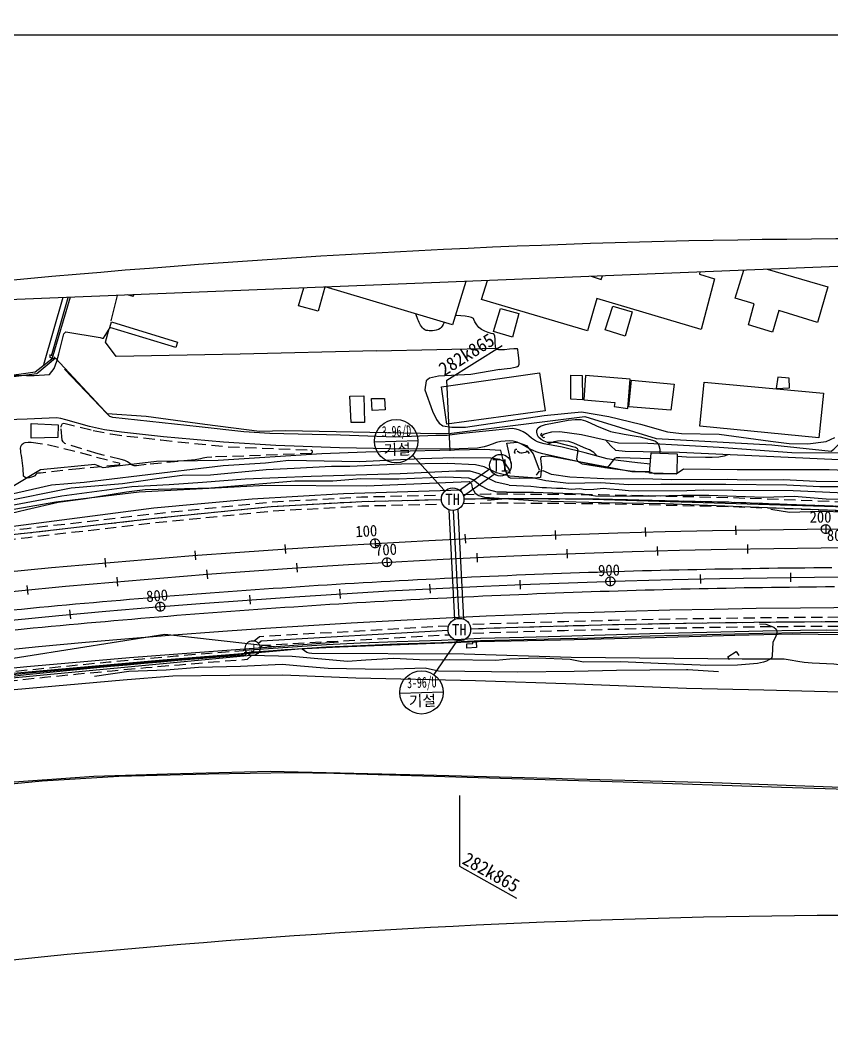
# Model space of a CAD drawing. Header units: millimetres. Extents: x 5094 to 5890, y 1103 to 1809.
# Drawn here: x 5246.4 to 5426.5, y 1399.7 to 1622.4 of the extents above; entities that cross this region are included whole.
import ezdxf
from ezdxf.enums import TextEntityAlignment as Align
from ezdxf.xclip import XClip

# ---------------------------------------------------------------- set-up
doc = ezdxf.new("R2010")
doc.units = ezdxf.units.MM
doc.header["$LTSCALE"] = 10
doc.header["$MEASUREMENT"] = 0
doc.header["$XCLIPFRAME"] = 2
doc.linetypes.add('HIDDEN', pattern=[0.375, 0.25, -0.125])
for name, color, linetype in [('TN-CABL', 4, 'Continuous'), ('TN-CABL-MISC', 3, 'Continuous'), ('TN-MANH', 4, 'Continuous'), ('TZ-BASE', 253, 'Continuous'), ('TZ-CABL', 4, 'Continuous')]:
    doc.layers.add(name, color=color, linetype=linetype)
doc.layers.add('TX-PAPR', color=2, linetype='Continuous', plot=False)
doc.styles.get("Standard").update_dxf_attribs({"font": 'GulimChe.ttf'})
doc.styles.add('SYMBTEXT', font='GulimChe.ttf')
doc.linetypes.add('ZIGZAG', pattern='A,0.0001,-0.2,[131,ltypeshp.shx,S=0.2,R=0,X=-0.2,Y=0],-0.4,[131,ltypeshp.shx,S=0.2,R=180,X=0.2,Y=0],-0.2', length=0.8001)

# ---------------------------------------------------------------- blocks, each defined once
blk = doc.blocks.new('JD-FJFJFS')
at = {"layer": 'TZ-BASE'}
for p, q in [((187, 27.47), (187.07, 25.47)), ((187, 27.47), (187.07, 25.47)), ((207, 28.11), (207.05, 26.11)), ((207, 28.11), (207.05, 26.11)), ((227.01, 28.54), (227.04, 26.54)), ((227.01, 28.54), (227.04, 26.54)), ((247.01, 28.77), (247.03, 26.77)), ((247.01, 28.77), (247.03, 26.77)), ((147.03, 25.6), (147.14, 23.61)), ((147.03, 25.6), (147.14, 23.61)), ((167.01, 26.64), (167.1, 24.64)), ((167.01, 26.64), (167.1, 24.64)), ((107.1, 22.94), (107.25, 20.94)), ((107.1, 22.94), (107.25, 20.94)), ((127.05, 24.37), (127.19, 22.37)), ((127.05, 24.37), (127.19, 22.37)), ((169.64, 22.47), (169.73, 20.47)), ((189.63, 23.31), (189.7, 21.31)), ((209.63, 23.95), (209.68, 21.95)), ((229.63, 24.39), (229.67, 22.39)), ((87.15, 21.3), (87.33, 19.31)), ((87.15, 21.3), (87.33, 19.31)), ((129.68, 20.19), (129.82, 18.2)), ((149.65, 21.43), (149.77, 19.44)), ((109.72, 18.75), (109.88, 16.76)), ((239.26, 16.06), (239.24, 18.06)), ((89.78, 17.12), (89.95, 15.12)), ((179.32, 14.48), (179.23, 16.47)), ((199.29, 15.2), (199.23, 17.2)), ((219.28, 15.73), (219.23, 17.73)), ((69.86, 15.28), (70.05, 13.29)), ((139.39, 12.42), (139.27, 14.42)), ((159.35, 13.55), (159.24, 15.55)), ((99.51, 9.57), (99.35, 11.56)), ((119.44, 11.1), (119.3, 13.09)), ((79.6, 7.85), (79.41, 9.84))]:
    blk.add_line(p, q, dxfattribs=at)
at = {"layer": 'TZ-BASE', "flags": 128}
for points, elevation in [([(88.59, 73.97), (102.77, 132.92), (104.07, 137.16), (104.25, 137.87), (104.27, 138.31), (104.14, 138.71), (103.86, 138.97), (103.41, 138.96), (102.85, 138.33), (99.66, 127.95), (99.46, 127.76), (99.04, 127.63), (98.56, 127.65), (95.53, 128.7), (95.26, 128.86), (94.95, 129.16), (94.82, 129.53), (94.81, 129.91), (95.11, 132.34)], 40), ([(103.24, 69.28), (102.91, 68.06), (88.28, 72.52), (88.62, 73.72), (103.24, 69.28)], 41.94), ([(162.41, 73.62), (162.21, 73.17), (161.97, 72.83), (161.73, 72.51), (161.48, 72.29), (161.11, 72.09), (160.66, 71.92), (160.24, 71.83), (159.79, 71.77), (159.43, 71.76), (159.1, 71.77), (158.77, 71.81), (158.44, 71.87), (158.09, 72.01), (157.82, 72.21), (157.58, 72.44), (157.34, 72.71), (157.13, 73.02), (156.97, 73.28), (156.83, 73.63), (156.68, 74), (156.56, 74.29), (156.08, 75.51)], 41), ([(174.71, 63.18), (175.13, 63.23), (175.71, 63.3), (176.38, 63.37), (177.09, 63.47), (177.75, 63.6), (178.16, 63.68), (178.44, 63.76), (178.68, 63.87), (178.9, 64.03), (179.05, 64.36), (179.05, 64.96), (178.96, 65.79), (178.81, 66.9), (178.7, 67.59), (178.63, 67.79), (177.87, 67.78), (176.88, 67.69), (175.77, 67.58), (174.92, 67.54), (174.44, 67.56), (174.03, 67.63), (173.85, 67.85), (173.78, 68.38), (173.73, 69.12), (173.68, 69.91), (173.6, 70.55), (173.49, 70.92), (173.26, 71.07), (172.81, 71.18), (172.14, 71.37), (171.39, 71.66), (170.67, 72.03), (170.06, 72.5), (169.62, 73.07), (169.23, 73.77), (168.96, 74.3), (168.87, 74.52), (168.43, 74.75), (167.9, 74.86), (167.05, 74.99), (166.07, 75.07), (165.11, 75.14), (164.9, 75.16)], 41), ([(78.08, 71.1), (78.5, 71.54), (86.11, 70.3), (86.55, 70.15), (86.83, 70.16), (88.3, 72.51)], 39), ([(193.02, 61.86), (193.05, 56.46), (190.46, 56.63), (190.48, 61.93), (193.02, 61.86)], 44.58), ([(213.39, 59.94), (212.67, 54.14), (203.33, 54.89), (203.93, 60.85), (213.39, 59.94)], 44.6), ([(141.48, 57.26), (144.57, 57.32), (144.74, 51.45), (141.74, 51.43), (141.48, 57.26)], 42.71), ([(149.17, 56.75), (149.31, 54.26), (146.43, 54.07), (146.25, 56.76), (149.17, 56.75)], 43.15), ([(208.21, 43.34), (201.35, 43.58), (200.9, 43.6), (200.53, 43.57), (200.18, 43.42), (198.88, 41.78), (198.62, 41.55), (198.14, 41.35), (193.07, 42.19), (192.25, 42.63), (191.95, 42.91), (191.81, 43.26), (192.12, 45.28), (191.93, 45.56), (191.5, 45.85), (187.22, 46.98), (185.87, 46.99), (185.32, 47.02), (184.6, 47.25), (183.93, 47.64), (183.35, 48.16), (183.08, 48.62), (182.92, 49.26), (182.92, 49.74), (183.21, 50.26), (183.76, 50.63), (184.87, 51.01), (189.89, 51.92), (191.42, 52.07), (192.67, 52.06), (193.74, 51.82), (194.8, 51.38), (196.21, 50.67), (199.26, 49.41), (202.35, 48.83), (205.89, 48.27), (208.63, 47.52), (209.25, 47.32), (209.77, 46.82), (209.97, 46.33), (210.22, 45.52), (210.26, 44.61)], 39), ([(76.81, 50.94), (76.74, 48.1), (70.83, 47.96), (70.84, 51.17), (76.81, 50.94)], 41.2), ([(180.64, 45.06), (180.79, 45.11), (181.16, 44.72), (181.09, 44.44)], 37.74)]:
    blk.add_lwpolyline(points, dxfattribs=dict(at, elevation=elevation))
at = {"layer": 'TZ-BASE'}
for points, elevation in [([(174.71, 63.18), (168.28, 62.06), (161.16, 61.74), (159.18, 61.26), (158.39, 60.65), (158.12, 58.65), (159.84, 53.93), (160.68, 52.08), (161.28, 51.28), (162.1, 50.69), (164.07, 50.36), (167.13, 50.41), (184.55, 52.99), (192.85, 53.81), (198.92, 52.73), (205.96, 51.04), (211.92, 49.32), (215.05, 49), (223.38, 48.82), (234.79, 47.32), (238.92, 46.76), (243.06, 46.72), (247.11, 47.24), (249.04, 48.09)], 41), ([(40.57, 60.25), (46.69, 61.14), (47.33, 60.02), (50.85, 60.22), (52.53, 60.45), (54.32, 60.74), (61.23, 61.79), (63.03, 61.85), (64.75, 61.87), (68.11, 61.92), (69.79, 61.86), (71.49, 61.86), (74.85, 62.07), (75.89, 63.44), (76.49, 65.05), (76.97, 66.69), (77.4, 68.43), (78.08, 71.1)], 38), ([(177.06, 40.09), (176.78, 41.07), (175.64, 42.75), (174.75, 43.25), (172.72, 43.54), (164.54, 43.56), (157.26, 43.36), (143.61, 42.72), (127.93, 43.02), (122.76, 42.43), (113.42, 41.8), (94.87, 39.56), (82.57, 38.12), (75.33, 37.51), (65.29, 35.24), (58.2, 34.42), (52.2, 33.28), (46.18, 32.47), (23.18, 27.79), (21.52, 27.38)], 41), ([(251.81, 37.12), (245.67, 37.14), (238.4, 37.56), (224.89, 37.67), (210.47, 37.64), (203.31, 37.57), (197.12, 38.07), (190.01, 37.89), (184.95, 38.49), (181.99, 39.13), (176.95, 39.49), (174, 40.23), (171.3, 41.6), (169.33, 42.05), (163.2, 42.35), (152.91, 42.18), (141.49, 41.64), (137.38, 41.63), (129.11, 41.21), (122.96, 40.94), (110.56, 39.75), (104.33, 39.66), (99.2, 39), (91.07, 37.85), (79.66, 36.89), (63.43, 33.61)], 42), ([(176.8, 37.53), (173.82, 38.18), (170.16, 40.05), (168.16, 40.6), (165, 40.66), (152.61, 40.01), (132.93, 39.44), (118.27, 38.84), (108.79, 38.11), (101.44, 37.59), (93.14, 37.16), (77.6, 35.05), (54.98, 30.88), (39.75, 27.23), (25.26, 24.07)], 43), ([(332.1, 36.39), (323.02, 37.13), (315.72, 37.14), (305.31, 37.49), (299.01, 37.46), (287.38, 37.79), (280.05, 38.21), (264.45, 38.25), (259.25, 38.09), (251.05, 38.25), (244.89, 38.35), (237.63, 38.69), (229.41, 38.62), (225.27, 38.75), (212.77, 38.71), (206.63, 38.92), (199.38, 38.88), (190.27, 39.31), (186.23, 39.9), (184.36, 40.69), (183.36, 40.58), (182.78, 39.76)], 41), ([(176.21, 35.99), (174.17, 36), (172.2, 36.5), (170.41, 37.46), (168.83, 38.7), (167.84, 39.07), (162.74, 39.32), (152.31, 38.88), (148.13, 38.89), (143.93, 38.93), (137.72, 38.41), (129.26, 38.44), (110.68, 36.86), (96.07, 36.48), (91.99, 35.98), (82.85, 34.5), (76.8, 33.67), (69.76, 32.03), (56.74, 28.97), (53.06, 27.24), (49.08, 26.16), (40.96, 24.61), (27.36, 22.21)], 44), ([(176.21, 35.99), (182.21, 35.99), (186.46, 35.79), (193.1, 35.6), (195.97, 35.14), (200.05, 35.1), (203.57, 35.17), (209.31, 35.18), (215.01, 35.29), (221.06, 35.31), (233.31, 34.87), (240.01, 35.11), (247.12, 34.46), (256.01, 34.42), (265.92, 34.11), (273.43, 33.76), (284.15, 33.52), (289.27, 33.52), (294.88, 33.29), (300.61, 33.3), (307.04, 33.13), (314.86, 32.83), (329.36, 32.58)], 44), ([(176.8, 37.53), (181.62, 37.31), (184.13, 37.03), (185.07, 37.04), (187.33, 36.88), (188.71, 36.84), (190.66, 36.67), (192.41, 36.76), (193.64, 36.56), (195.61, 36.61), (197.74, 36.83), (199.16, 36.69), (201.1, 36.53), (203.27, 36.34), (205.5, 36.27), (216.19, 36.31), (219.92, 36.46), (226.44, 36.42), (239.8, 36.34), (251.2, 35.84)], 43), ([(325.7, 31.33), (323.27, 31.35), (307.49, 31.63), (305.5, 31.67), (294.43, 31.88), (268.74, 32.1), (195.33, 34.32), (191.47, 34.42), (187.67, 34.52), (176.75, 34.58), (172, 34.15)], 45), ([(234.86, 32.17), (238.96, 31.53), (245.92, 31.72), (251.45, 31.61), (265.94, 31.63), (281.42, 31.21), (287.31, 31), (320.9, 30.35), (322.82, 30.24)], 46), ([(232.29, 6.8), (233.73, 6.66), (234.92, 6.27), (235.49, 5.99), (236.02, 5.56), (236.2, 5.05), (236.2, 4.62), (235.77, 3.66), (235.29, 2.7), (235.17, -0.37), (235.07, -0.69), (234.9, -0.92), (234.4, -1.25), (233.88, -1.52), (233.22, -1.75), (231.88, -2.01), (227.45, -2.42), (220.25, -2.49), (219.17, -2.44)], 46), ([(219.17, -2.44), (209.88, -2.04), (201.58, -1.66), (193.31, -1.74), (190.32, -1.15), (183.16, -0.85), (176.93, -1.1), (173.83, -1.39), (163.57, -1.23), (158.42, -1.29), (151.18, -0.95), (145.01, -1.26), (140.97, -1.59), (128.69, -0.46), (119.53, -0.25), (58.72, -6.05)], 46), ([(216.16, -3.47), (208.03, -3.54), (200.59, -3.61), (191.2, -3.82), (178.77, -3.96), (161.16, -3.7), (158.17, -3.09), (148.95, -3.38), (136.67, -3.15), (130.56, -2.59), (126.47, -2.25), (117.27, -2.7), (107.9, -2.9), (100.76, -3.54), (92.45, -3.82), (84.86, -4.91)], 47), ([(223.22, -3.88), (216.41, -3.47), (216.16, -3.47)], 47)]:
    blk.add_lwpolyline(points, dxfattribs=dict(at, elevation=elevation))
at = {"layer": 'TZ-BASE', "linetype": 'Continuous', "flags": 128}
for points, elevation in [([(93.4, 79.35), (90.67, 80.16), (92.02, 84.72), (94.78, 83.81), (93.4, 79.35)], 43.92), ([(134.44, 76.11), (130.13, 77.29), (131.67, 82.64), (135.97, 81.43), (134.44, 76.11)], 46), ([(177.52, 70.35), (173.34, 71.61), (174.9, 76.69), (178.98, 75.57), (177.52, 70.35)], 46.9), ([(202.53, 70.6), (198.11, 71.97), (199.81, 77.21), (204.12, 75.97), (202.53, 70.6)], 46.81)]:
    blk.add_lwpolyline(points, dxfattribs=dict(at, elevation=elevation))
at = {"layer": 'TZ-BASE', "linetype": 'Continuous', "extrusion": (-0.024889, -0.000604367, 0.99969), "elevation": 37.84, "flags": 128}
blk.add_lwpolyline([(-63.7, 149.96), (-63.7, 176.78)], dxfattribs=at)
at = {"layer": 'TZ-BASE', "ltscale": 20, "flags": 128}
blk.add_lwpolyline([(-1.33, 10.67), (12.69, 12.42, -0.041993), (347.78, 25.91)], format="xyb", dxfattribs=at)
at = {"layer": 'TZ-BASE', "flags": 128}
for points in [[(-1.33, 10.67), (12.69, 12.42, -0.041993), (347.78, 25.91)], [(0, 0), (14.32, 1.79, -0.041993), (349.4, 15.28), (349.4, 15.28), (519.06, 7.86), (519.06, 7.86), (698.89, 0)]]:
    blk.add_lwpolyline(points, format="xyb", dxfattribs=at)
at = {"layer": 'TZ-BASE'}
blk.add_lwpolyline([(-0.77, 6.2), (15.85, 8.28, -0.041993), (350.93, 21.77)], format="xyb", dxfattribs=at)
at = {"layer": 'TZ-BASE', "flags": 128}
for points in [[(66.71, 9.86), (68.7, 10.05), (70.69, 10.24), (72.68, 10.43), (74.67, 10.62), (76.66, 10.8), (78.65, 10.99), (80.64, 11.17), (82.64, 11.35), (84.63, 11.53), (86.62, 11.7), (88.61, 11.87), (90.61, 12.04), (92.6, 12.21), (94.59, 12.38), (96.58, 12.55), (98.58, 12.71), (100.57, 12.87), (102.57, 13.03), (104.56, 13.19), (106.55, 13.34), (108.55, 13.5), (110.54, 13.65), (112.54, 13.8), (114.53, 13.94), (116.52, 14.09), (118.52, 14.23), (120.51, 14.37), (122.51, 14.51), (124.51, 14.65), (126.5, 14.78), (128.5, 14.92), (130.49, 15.05), (132.49, 15.18), (134.48, 15.31), (136.48, 15.43), (138.48, 15.55), (140.47, 15.68), (142.47, 15.79), (144.47, 15.91), (146.46, 16.03), (148.46, 16.14), (150.46, 16.25), (152.45, 16.36), (154.45, 16.47), (156.45, 16.57), (158.44, 16.68), (160.44, 16.78), (162.44, 16.88), (164.44, 16.98), (166.43, 17.07), (168.43, 17.16), (170.43, 17.26), (172.43, 17.34), (174.43, 17.43), (176.42, 17.52), (178.42, 17.6), (180.42, 17.68), (182.42, 17.76), (184.42, 17.84), (186.42, 17.91), (188.42, 17.99), (190.41, 18.06), (192.41, 18.13), (194.41, 18.2), (196.41, 18.26), (198.41, 18.32), (200.41, 18.39), (202.41, 18.44), (204.41, 18.5), (206.41, 18.56), (208.41, 18.61), (210.4, 18.66), (212.4, 18.71), (214.4, 18.76), (216.4, 18.8), (218.4, 18.85), (220.4, 18.89), (222.4, 18.93), (224.4, 18.97), (226.4, 19), (228.4, 19.03), (230.4, 19.07), (232.4, 19.1), (234.4, 19.12), (236.4, 19.15), (238.4, 19.17), (240.4, 19.19), (242.4, 19.21), (244.4, 19.23), (246.4, 19.24), (248.4, 19.26)], [(67.27, 5.45), (69.26, 5.64), (71.25, 5.84), (73.24, 6.03), (75.24, 6.22), (77.23, 6.4), (79.22, 6.59), (81.21, 6.77), (83.2, 6.95), (85.19, 7.13), (87.19, 7.31), (89.18, 7.48), (91.17, 7.66), (93.16, 7.83), (95.16, 8), (97.15, 8.17), (99.14, 8.33), (101.14, 8.49), (103.13, 8.65), (105.12, 8.81), (107.12, 8.97), (109.11, 9.13), (111.1, 9.28), (113.1, 9.43), (115.09, 9.58), (117.09, 9.73), (119.08, 9.87), (121.08, 10.02), (123.07, 10.16), (125.07, 10.3), (127.06, 10.43), (129.06, 10.57), (131.05, 10.7), (133.05, 10.83), (135.04, 10.96), (137.04, 11.09), (139.04, 11.22), (141.03, 11.34), (143.03, 11.46), (145.03, 11.58), (147.02, 11.7), (149.02, 11.81), (151.02, 11.92), (153.01, 12.04), (155.01, 12.15), (157.01, 12.25), (159, 12.36), (161, 12.46), (163, 12.56), (165, 12.66), (166.99, 12.76), (168.99, 12.85), (170.99, 12.95), (172.99, 13.04), (174.99, 13.13), (176.98, 13.22), (178.98, 13.3), (180.98, 13.38), (182.98, 13.47), (184.98, 13.55), (186.98, 13.62), (188.97, 13.7), (190.97, 13.77), (192.97, 13.84), (194.97, 13.91), (196.97, 13.98), (198.97, 14.04), (200.97, 14.11), (202.97, 14.17), (204.97, 14.23), (206.96, 14.29), (208.96, 14.34), (210.96, 14.4), (212.96, 14.45), (214.96, 14.5), (216.96, 14.54), (218.96, 14.59), (220.96, 14.63), (222.96, 14.67), (224.96, 14.71), (226.96, 14.75), (228.96, 14.79), (230.96, 14.82), (232.96, 14.85), (234.96, 14.88), (236.96, 14.91), (238.96, 14.93), (240.96, 14.96), (242.96, 14.98), (244.96, 15), (246.96, 15.01), (248.96, 15.03)]]:
    blk.add_lwpolyline(points, dxfattribs=at)
at = {"layer": 'TZ-BASE', "linetype": 'Continuous'}
for points in [[(97.94, 140.69, 41.67), (75.37, 65.49, 40.62), (71.67, 62.62, 40.57), (48.12, 59.23, 39.23), (47.32, 60.89, 38.91)], [(163.44, 48.88, 43.49), (164.03, 49.05, 43.78), (193.61, 52.77, 43.63), (209.44, 47.9, 43.47), (235.07, 46.44, 43.37), (248.21, 45.09, 43.52), (248.84, 45.52, 43.56), (249.9, 46.61, 43.66), (257.65, 59.69, 44.06), (263.96, 76.48, 44.13), (265.33, 84.48, 44.12), (263.16, 96.69, 43.97)], [(147.38, 67.3, 41.56), (117.13, 66.58, 41.03), (89.64, 66.05, 40.67), (87.28, 69.25, 40.62), (88.06, 71.96, 40.49)], [(163.44, 48.88, 43.49), (157.13, 48.97, 43.36), (157.15, 48.99, 45.09), (127.25, 49.56, 45.09), (121.47, 49.43, 45.07), (109.35, 51, 45.07), (96.35, 52.73, 45.02), (87.7, 53.33, 44.97), (78.23, 63.26, 44.95)], [(238.97, 59.09, 44.7), (238.9, 61.28, 44.7), (236.36, 61.48, 44.7), (236, 58.99, 44.7), (238.97, 59.09, 44.7)], [(207.96, 40.19, 41.74), (208.32, 44.67, 41.74), (214.07, 44.5, 41.74), (213.99, 40.06, 41.74), (207.96, 40.19, 41.74)], [(28.04, 21.6, 48.11), (38.64, 23.46, 48), (65.73, 28.28, 47.77), (97.98, 32.53, 47.99), (119.8, 34.47, 48.24), (140.08, 35.71, 49.18), (166.22, 36.49, 49.28)], [(28.45, -6.92, 48.29), (100.45, 4.44, 49.52), (124.75, 1.71, 48.18)], [(35.12, -32, 50.7), (47.88, -30.5, 51.13), (73.27, -28.07, 53.72), (90.26, -27.02, 54.25), (110.11, -26.48, 54.48), (128.64, -26.24, 54.37), (137.92, -26.39, 52.05)], [(137.92, -26.39, 52.05), (162.51, -27.11, 52.02), (202.1, -28.25, 52.47), (237.21, -29.44, 53.06), (263.84, -30.27, 53.08), (317.71, -32.03, 53.72), (336.82, -40.43, 50.33), (336.82, -40.43, 49.36), (354.94, -48.1, 49.56), (363.72, -50.69, 49.45), (384.88, -56.65, 49.78), (399.72, -59.82, 50.44), (420.25, -63.88, 50.49), (440.01, -66.72, 50.51), (446.5, -67.66, 50.53), (453.68, -68.11, 50.74), (464.97, -68.5, 51.12), (500.02, -68.96, 51.68), (507.75, -68.41, 51.75), (532.41, -66.73, 52.04), (546.15, -65.62, 52.76), (576.44, -59.02, 53.35), (603.97, -51.04, 56.58), (643.94, -54.48, 58.42)]]:
    blk.add_polyline3d(points, dxfattribs=at)
at = {"layer": 'TZ-BASE'}
for points in [[(95.63, 140.56, 43.38), (73.54, 64.22, 43.29)], [(75.32, 66.24, 37.56), (81.06, 86.25, 37.57), (92.98, 126.65, 37.57)], [(97.19, 106.83, 39.16), (100.11, 106.28, 39.15), (100.39, 107.29, 39.14), (107.67, 105.75, 39.96), (107.98, 106.1, 39.98), (113.49, 104.24, 40.22), (113.5, 103.4, 40.22), (118.49, 101.76, 40.18), (118.28, 100.56, 40.18), (124.07, 99.08, 40.25), (124.41, 100.06, 40.25), (130.11, 98.49, 40.23), (130.43, 99.17, 40.23), (135.81, 97.32, 40.19), (135.78, 96.9, 40.19), (141.23, 95.03, 40.17), (141.06, 93.94, 40.21), (147.08, 92.18, 40.28), (147.53, 93.3, 40.27), (152.95, 91.83, 40.23), (153.32, 92.85, 40.16), (159.23, 91.05, 40.13), (159.05, 89.73, 40.12), (164.45, 88.12, 40.19), (164.38, 86.71, 40.21), (168.06, 85.55, 40.21), (164.27, 73.07, 40.24), (92.99, 94.31, 39.17), (97.19, 106.83, 39.16)], [(184, 48.47, 38.17), (184.54, 48.89, 38.2), (186.28, 49.32, 38.23), (188.07, 49.43, 38.29), (192.88, 48.79, 38.32), (201.04, 46.91, 38.55), (207.57, 46.82, 38.7), (223.35, 45.94, 39.03), (239.47, 44.77, 39.16), (250.22, 44.69, 39.08), (250.96, 45.11, 39.11), (251.98, 46.19, 39.14), (256.75, 52.92, 39.12), (259.91, 59.88, 39.15), (265.68, 74.95, 39.28), (266.98, 81.54, 39.22), (267.19, 86.85, 39.22), (264.44, 100.8, 39.15), (264.82, 102.42, 39.15), (265.22, 102.84, 39.19)], [(208.12, 42.21, 38.92), (205.27, 42.48, 38.92), (201.02, 42.99, 38.79), (198.56, 43.37, 38.72), (193.68, 44.7, 38.72), (188.58, 45.94, 38.88), (184.57, 46.68, 39.15), (183.75, 46.88, 39.13), (183.1, 47.15, 39.15), (182.45, 47.5, 39.15), (181.76, 47.95, 39.17), (181.16, 48.44, 39.17), (180.67, 48.89, 39.17), (179.93, 49.33, 39.17), (179.13, 49.75, 39.17), (178.34, 49.98, 39.17), (177.47, 50.06, 39.17), (165.78, 48.88, 39.22), (163.09, 48.54, 39.22), (160.53, 48.53, 39.22), (151.54, 48.19, 39.19), (139.4, 48.61, 39.1), (123.73, 48.99, 39.1), (118, 49.39, 39.08), (108.07, 50.47, 38.99), (88.9, 52.56, 38.78), (88.24, 52.75, 38.79), (88.15, 52.81, 38.79), (76.19, 65.66, 38.78), (72.09, 62.24, 38.74), (48.07, 59.09, 38.53)], [(75.9, 66, 37.56), (75.86, 65.48, 37.75), (75.02, 65.81, 37.76), (75.02, 66.54, 37.45)], [(162.96, 51.03, 44.25), (161.82, 59.31, 44.25), (183.53, 62.41, 44.25), (184.83, 54.01, 44.25), (162.96, 51.03, 44.25)], [(219.1, 50.58, 47.65), (220.04, 60.39, 48.81), (246.49, 57.9, 49.01), (245.47, 47.99, 47.9), (219.1, 50.58, 47.65)], [(208.07, 40.36, 38.83), (203.64, 40.66, 38.87), (198.04, 41.38, 38.89), (193.29, 42.47, 38.91), (184.25, 44.46, 39.21), (183.46, 44.69, 39.21), (182.81, 44.89, 39.21), (182.16, 45.19, 39.23), (181.64, 45.45, 39.28), (180.97, 45.82, 39.32), (180.18, 46.25, 39.24), (179.41, 46.66, 39.28), (178.56, 47.05, 39.28), (177.69, 47.27, 39.28), (176.9, 47.35, 39.28), (175.89, 47.32, 39.28), (174.93, 47.23, 39.28), (174.02, 47, 39.28), (173.02, 46.63, 39.3), (172.02, 46.28, 39.3), (171.24, 46.05, 39.3), (170.52, 45.87, 39.33), (169.82, 45.72, 39.32), (163.66, 45.5, 39.33), (150.5, 45.57, 39.24), (139.22, 45.79, 39.08), (125.07, 46.33, 39.1), (113.43, 47.03, 38.98), (100.19, 48.23, 38.74), (90.85, 49.29, 38.76), (87.06, 49.81, 38.76), (83.78, 50.52, 38.74), (78.52, 52.04, 38.67), (77.4, 52.32, 38.57), (76.42, 52.48, 38.57), (69.9, 52.15, 38.55), (58.42, 51.82, 37.08)], [(184.66, 48.11, 38.57), (184.4, 48.06, 38.52), (183.87, 48.61, 38.48), (184.09, 49.11, 38.47)], [(177.27, 42.31, 38.18), (176.89, 44.15, 39.94), (176.28, 46.86, 39.7), (178.56, 47.09, 39.7), (180.68, 46.36, 39.7), (182.14, 44.51, 39.7), (182.73, 42.93, 39.7), (183.47, 40.95, 39.7)], [(196.33, 43.98, 38.72), (195.86, 44.51, 38.72), (195.58, 44.75, 38.72), (195.21, 45.02, 38.72), (194.66, 45.33, 38.74), (193.82, 45.67, 38.74), (192.61, 46.17, 38.74), (191.13, 46.87, 38.74), (190.02, 47.21, 38.74), (189.18, 47.3, 38.76), (188.24, 47.33, 38.76), (187.53, 47.29, 38.76), (186.73, 47.15, 38.78), (185.27, 46.55, 39.1)], [(251.51, 43.07, 38.9), (214.59, 44.75, 38.9), (202.5, 44.96, 38.9), (200.47, 45.23, 38.9), (199.38, 46.25, 38.9), (198.2, 47.56, 38.9)], [(276.55, 39.75, 39.7), (247.8, 40.93, 39.4), (227.34, 40.9, 39.25), (215.44, 41.1, 39.27), (213.88, 40, 39.57), (209.07, 40.07, 39.37), (207.92, 40.45, 39.36), (204, 40.47, 39.37), (185.66, 43.95, 39.53), (183.93, 43.83, 39.74), (183.76, 43.41, 39.78), (184, 41.55, 40.45), (183.76, 39.25, 41.89), (182.38, 39.11, 42.21), (179.17, 38.99, 42.24), (177.12, 39.1, 41.94), (176.7, 39.33, 41.76), (176.15, 40.45, 41.09), (174.96, 45.19, 40.18), (171.25, 45.42, 39.87), (145.01, 44.84, 39.58), (135.26, 44.47, 39.56), (112.27, 42.99, 39.54), (98.58, 42.76, 39.33), (86.76, 41.38, 39.28), (84.95, 42.12, 39.12), (72.9, 40.95, 39.07), (66.41, 36.99, 39.92)], [(178.21, 44.54, 38.16), (177.97, 44.87, 38.16), (178.22, 45.53, 38.11), (178.53, 45.54, 38.09)], [(180.77, 44.9, 37.59), (180.55, 44.83, 37.52), (180.33, 44.75, 37.49), (180.02, 44.66, 37.45), (179.73, 44.6, 37.42), (179.38, 44.59, 37.4), (179.07, 44.67, 37.38), (178.56, 45.05, 37.4)], [(225.33, 44.26, 38.9), (224.5, 43.95, 38.92), (223.29, 43.75, 38.93), (221.84, 43.67, 38.95), (220.35, 43.63, 38.95), (216.17, 43.73, 38.95), (214.1, 43.85, 38.95)], [(-2.12, 16.99, 43.76), (16.08, 21.98, 43.32), (28.21, 24.97, 43.39), (53.82, 29.88, 43.58), (76.29, 33.85, 43.97), (94.76, 36.05, 44.15), (122.85, 37.56, 44.37), (145.13, 37.37, 44.81), (167.96, 38.37, 44.54), (168.47, 37.8, 44.58), (168.64, 36.96, 44.58), (169.3, 35.76, 44.58), (170.11, 35.21, 44.58), (171.34, 34.84, 44.61), (183.21, 34.05, 45.08), (197.26, 33.65, 45.44), (211.31, 33.46, 45.42), (319.56, 29.22, 46.63)], [(62.41, 0.69, 45.28), (72.46, 1.7, 45.31), (82.83, 2.69, 45.44), (90.67, 3.36, 45.49), (101.39, 4.26, 45.55), (113.31, 5.17, 45.67), (122.81, 5.81, 45.7), (132.31, 6.42, 45.81), (141.74, 7.01, 45.84), (152.77, 7.61, 45.91), (162.87, 8.13, 45.98), (171.7, 8.51, 46), (179.84, 8.85, 46.05), (188.72, 9.22, 46.11), (195.65, 9.36, 46.13), (202.64, 9.61, 46.24), (212.43, 9.87, 46.36), (222.28, 10.05, 46.45), (231.58, 10.21, 46.54), (241.39, 10.33, 46.59), (248.82, 10.41, 46.65), (255.81, 10.44, 46.69), (260.98, 10.47, 46.72), (266.76, 10.4, 46.97)], [(570.17, -5.73, 50.34), (517.79, -3.16, 50.58), (458.66, -1.16, 50.11), (438.87, -0.44, 49.77), (436.66, -2.37, 49.68), (435.67, -3.19, 49.45), (374.43, -0.42, 49.07), (337.48, 1.18, 48.53), (306.03, 2.77, 48.49), (290.23, 3.36, 48.28), (276.86, 3.8, 48.3), (262.39, 4.33, 48.12), (250.92, 4.29, 47.9), (239.74, 4.48, 47.83), (226.82, 4.21, 47.53), (209.2, 3.68, 47.54), (188.17, 3.13, 47.81), (169.91, 2.76, 47.61), (139.22, 1.6, 47.23), (127.07, 0.97, 47.23), (116.61, 0.04, 47.48)], [(360.36, 1.52, 46.94), (331.17, 2.81, 46.76), (289.77, 4.55, 46.42), (276.24, 5.01, 46.47), (271.64, 5.14, 46.47), (265.97, 5.22, 46.42), (247.15, 5.39, 46.15), (241.43, 5.28, 45.68), (233.06, 5.17, 45.58), (220.65, 4.87, 45.59), (208.03, 4.53, 45.61), (195.68, 4.14, 45.54), (188.18, 3.99, 45.61), (180.04, 3.75, 45.61), (170.42, 3.54, 45.63), (161.8, 3.1, 45.63), (151.92, 2.8, 45.63), (143.81, 2.44, 45.63), (136.27, 2.11, 45.49), (118.03, 0.87, 45.29)], [(360.34, 1, 46.87), (331.15, 2.29, 46.69), (289.75, 4.03, 46.35), (276.22, 4.49, 46.4), (271.63, 4.62, 46.4), (265.96, 4.7, 46.35), (247.16, 4.87, 46.08), (241.45, 4.76, 45.61), (233.07, 4.65, 45.5), (220.67, 4.35, 45.52), (208.05, 4, 45.54), (195.7, 3.62, 45.47), (188.2, 3.47, 45.54), (180.05, 3.23, 45.54), (170.44, 3.02, 45.56), (161.82, 2.58, 45.56), (151.94, 2.28, 45.56), (143.83, 1.92, 45.56), (136.3, 1.59, 45.41), (118.07, 0.35, 45.22)], [(1.28, -10.25, 44.46), (1.79, -10.18, 44.46), (15.63, -8.71, 44.51), (34.52, -6.34, 44.54), (53.57, -4.32, 44.75), (69.87, -2.7, 44.99), (92.6, -0.7, 45.08), (107.26, 0.41, 45.23), (138.95, 2.77, 45.3)], [(116.61, 0.04, 47.48), (100.03, -1.33, 47.92), (64.4, -4.51, 48.1), (23.93, -9.08, 47.85), (1.47, -11.76, 47.77)], [(130.1, 1.13, 45.44), (114.6, -0.29, 46.15), (99.15, -1.61, 46.8), (69.49, -4.23, 46.43), (35.35, -7.85, 46.17)], [(359.45, -5.88, 47.34), (336.77, -4.57, 47), (311.33, -3.97, 46.89), (296.86, -3.78, 46.48), (281.73, -3.22, 46.52), (268.17, -2.97, 46.52), (253.46, -2.76, 46.46), (248.79, -2.18, 46.25), (244.02, -1.99, 45.75), (242.23, -1.81, 45.42), (240.84, -1.62, 45.37), (239.16, -1.31, 45.35), (237.8, -1.09, 45.35), (234.18, -1.05, 45.42), (228.45, -1.11, 45.51), (190.58, -0.69, 45.7), (166.83, 0.04, 45.6), (133.03, 0.2, 45.38), (132.44, 0.28, 45.36), (131.92, 0.39, 45.33), (130.91, 1.12, 45.26)], [(225.69, -1.22, 40.63), (225.29, -0.56, 41.07), (225.29, -0.56, 41.06), (227.18, 0.64, 41.06), (227.76, -0.23, 40.56)], [(216.16, -7.59, 49.22), (191.58, -6.65, 48.84), (169.36, -5.91, 48.65), (142.83, -5.29, 48.41), (126.63, -4.63, 48.15), (114.9, -4.7, 48.09), (102.25, -4.83, 48.02), (91.21, -5.72, 47.97), (78.72, -6.82, 47.72), (57.77, -8.66, 47.72), (37.15, -10.67, 47.36), (11.01, -13.46, 46.97), (1.83, -14.65, 46.73)], [(365.62, -11.79, 50.91), (330.89, -10.54, 50.76), (281.17, -9.19, 49.97), (233.28, -7.96, 49.51), (216.16, -7.59, 49.22)], [(123.82, -25.99, 48.52), (101.04, -26.55, 47.91), (84.7, -27.1, 47.98), (62.84, -28.68, 47.76), (35.12, -31.91, 46.91)], [(342.23, -33.25, 50.48), (326.66, -32.44, 50.44), (317.93, -31.65, 50.48), (258.63, -29.87, 49.98), (221.94, -28.49, 49.49), (157.87, -26.83, 48.76), (123.82, -25.99, 48.52)]]:
    blk.add_polyline3d(points, dxfattribs=at)
for points in [[(219.36, 72.08, 70.81), (196.22, 78.93, 75.88), (194.2, 71.79, 75.88), (170.68, 78.69, 75.88), (174.15, 90, 76.38), (177.92, 88.95, 76.15), (178.3, 90.18, 76.04), (194.12, 85.41, 76.04), (193.84, 84.22, 76.04), (197.24, 83.16, 72.44), (199.44, 90.23, 71.33), (203.21, 89.19, 71.13), (203.57, 90.41, 70.81), (219.27, 85.57, 70.73), (218.99, 84.31, 70.79), (222.34, 83.27, 70.84)], [(247.46, 81.53, 46.75), (245.17, 73.61, 46.86), (236.58, 76.25, 46.91), (235.22, 71.43, 47.06), (229.85, 73.07, 47.07), (231.12, 77.76, 47.07), (226.95, 78.99, 46.99), (229.32, 86.81, 46.99)], [(193.75, 61.88, 44.87), (193.37, 56.42, 44.73), (200.21, 55.83, 44.64), (200.13, 54.99, 44.6), (203.09, 54.55, 44.58), (203.61, 61.03, 44.49)], [(169.59, 1.53, 45.74), (167.43, 1.34, 45.85), (167.42, 2.32, 45.85), (168.76, 2.43, 45.78), (168.76, 2.77, 45.74), (169.49, 2.79, 45.69)]]:
    blk.add_polyline3d(points, close=True, dxfattribs=at)
at = {"layer": 'TZ-BASE', "linetype": 'HIDDEN'}
for points in [[(96.31, 42.12, 38.99), (94.2, 41.8, 38.85), (93.65, 41.81, 38.81), (93.2, 41.94, 38.81), (92.66, 42.3, 38.78), (92.2, 42.67, 38.78), (91.57, 42.97, 38.78), (90.74, 43.24, 38.78), (85.64, 44.47, 38.81), (78.29, 46.77, 38.92), (78.1, 46.94, 38.79), (77.88, 47.16, 38.81), (77.71, 47.5, 38.78), (77.44, 50.41, 38.69), (77.47, 50.62, 38.69), (77.59, 50.9, 38.69), (77.78, 51.18, 38.69), (78.03, 51.3, 38.7), (84.55, 49.67, 38.79), (88.43, 48.9, 38.97), (92, 48.42, 38.99), (99.59, 47.55, 39.01), (114.53, 46.04, 39.27), (132.82, 45.32, 39.29), (132.95, 45.28, 39.29), (133.09, 45.12, 39.27), (133.12, 44.94, 39.26), (133.12, 44.75, 39.26), (132.94, 44.58, 39.24), (117.96, 43.98, 39.08), (110.9, 43.76, 39.02), (109.78, 43.68, 39.01), (108.91, 43.51, 39.01), (108.36, 43.35, 38.97), (107.15, 43.14, 38.97)], [(81.69, 44.75, 38.72), (89.24, 42.7, 38.99), (90.35, 42.51, 38.94), (90.42, 42.35, 38.95), (90.42, 42.2, 38.95), (90.33, 42.06, 38.95), (90.09, 41.95, 38.95), (81.55, 41.18, 38.65), (72.87, 40.17, 38.76), (72.32, 40.17, 38.78), (72.07, 40.08, 38.79), (71.84, 39.86, 38.83), (71.64, 39.62, 38.83), (71.33, 39.42, 38.85), (70.86, 39.28, 38.85), (70.35, 39.17, 38.88), (69.91, 39.11, 38.88), (69.47, 39.21, 38.88), (69.14, 39.52, 38.88), (69.01, 41.2, 38.9), (68.75, 43.56, 38.92), (68.64, 44.13, 38.92), (68.55, 44.7, 38.9), (68.49, 45.17, 38.9), (68.47, 45.63, 38.92), (68.52, 46.09, 38.9), (68.75, 46.52, 38.92), (69.11, 46.86, 38.92), (69.49, 47.01, 38.9), (70.12, 47.07, 38.9), (70.82, 47.06, 38.88), (74.43, 46.53, 38.83)]]:
    blk.add_polyline3d(points, close=True, dxfattribs=at)
at = {"layer": 'TZ-BASE'}
for centre in [(247.02, 27.77), (247.02, 27.77), (147.08, 24.61), (147.08, 24.61), (149.71, 20.43), (199.26, 16.2), (99.43, 10.57)]:
    blk.add_circle(centre, 1, dxfattribs=at)
for s, rotation, p in [('200', 0.3839, (243.44, 29.2)), ('200', 0.3839, (243.44, 29.2)), ('100', 3.2487, (142.78, 25.97)), ('100', 3.2487, (142.78, 25.97)), ('800', 0.3989, (247.27, 25.16)), ('700', 3.2637, (147.15, 21.85)), ('900', 1.8611, (196.57, 17.33)), ('800', 4.7258, (96.43, 11.58))]:
    blk.add_text(s, height=2.5, rotation=rotation, dxfattribs=at).set_placement(p)
blk = doc.blocks.new('TTTW101-2')
blk.add_line((-6, 0), (6, 0))
blk.add_circle((0, 0), 6)
at = {"style": 'SYMBTEXT'}
for tag, p in [('TTTW_TITLE_1', (0.17, 2.77)), ('TTTW_TITLE_2', (0.17, -2.31))]:
    blk.add_attdef(tag, text='', height=3, dxfattribs=at).set_placement(p, align=Align.MIDDLE_CENTER)
blk = doc.blocks.new('JD-DCGJF7')
at = {"layer": 'TZ-BASE'}
blk.add_line((155.98, 77.47), (150.82, 69.92), dxfattribs=at)
at = {"layer": 'TZ-BASE', "flags": 128}
for points in [[(154.47, 119.55), (153.67, 135.24), (165.95, 142.96)], [(153.13, 110.87), (146.12, 118.59)], [(156.48, 43.13), (156.48, 27.43), (169.14, 20.34)]]:
    blk.add_lwpolyline(points, dxfattribs=at)
at = {"layer": 'TZ-BASE'}
ref = blk.add_blockref('TTTW101-2', (142.47, 121.71), dxfattribs=dict(at, xscale=0.7999999999500834, yscale=0.7999999999500834, zscale=0.7999999999500834, rotation=1.701726281157618))
ref.add_attrib('TTTW_TITLE_1', '3-96/D', dxfattribs={"layer": '0', "height": 2.4, "rotation": 1.7017, "style": 'SYMBTEXT', "width": 0.7}).set_placement((142.54, 123.93), align=Align.MIDDLE_CENTER)
ref.add_attrib('TTTW_TITLE_2', '기설', dxfattribs={"layer": '0', "height": 2.4, "rotation": 1.7017, "style": 'SYMBTEXT'}).set_placement((142.67, 119.87), align=Align.MIDDLE_CENTER)
ref = blk.add_blockref('TTTW101-2', (148.08, 65.98), dxfattribs=dict(at, xscale=0.7999999999500834, yscale=0.7999999999500834, zscale=0.7999999999500834, rotation=1.701726281157618))
ref.add_attrib('TTTW_TITLE_1', '3-96/U', dxfattribs={"layer": '0', "height": 2.4, "rotation": 1.7017, "style": 'SYMBTEXT', "width": 0.7}).set_placement((148.15, 68.2), align=Align.MIDDLE_CENTER)
ref.add_attrib('TTTW_TITLE_2', '기설', dxfattribs={"layer": '0', "height": 2.4, "rotation": 1.7017, "style": 'SYMBTEXT'}).set_placement((148.28, 64.14), align=Align.MIDDLE_CENTER)
for rotation, p in [(32.1835, (153.11, 136.07)), (330.7613, (156.88, 28.09))]:
    blk.add_text('282k865', height=3, rotation=rotation, dxfattribs=at).set_placement(p)
blk = doc.blocks.new('A$C510550BF')
at = {"layer": 'TN-CABL-MISC'}
blk.add_circle((-164135.37, -264146.45), 2.4, dxfattribs=at)
at = {"layer": 'TN-CABL-MISC', "style": 'SYMBTEXT'}
blk.add_attdef('TCCT_TITLE', text='', height=2.8, dxfattribs=at).set_placement((-164135.37, -264146.45), align=Align.MIDDLE_CENTER)
blk = doc.blocks.new('TZMH101')
at = {"linetype": 'Continuous'}
blk.add_circle((0, 0), 2.5, dxfattribs=at)
at = {"style": 'SYMBTEXT'}
blk.add_attdef('TZMH_TITLE', text='', height=2.5, dxfattribs=at).set_placement((0, 0), align=Align.MIDDLE_CENTER)

msp = doc.modelspace()

# ---------------------------------------------------------------- linework, layer by layer
at = {"layer": 'TN-CABL', "linetype": 'ZIGZAG', "ltscale": 0.5}
for points in [[(5175.75, 1500.38), (5192.93, 1502.52), (5224.57, 1506.17), (5248.1, 1508.66), (5276.25, 1511.92), (5302.12, 1514.52), (5322.21, 1515.63), (5339.87, 1516.06)], [(5344.87, 1516.18), (5350.76, 1516.32), (5374.88, 1516.18), (5404.19, 1515.5), (5430.85, 1514.51), (5465.86, 1513.1), (5514.98, 1511.12)], [(5342.49, 1513.62), (5343.73, 1489.7)], [(5299.27, 1484.17), (5299.9, 1484.71), (5341.36, 1487.06)]]:
    msp.add_lwpolyline(points, dxfattribs=at)
for points in [[(5514.1, 1487.98, 0.015368), (5346.35, 1487.32, 0.015368)], [(5296.82, 1481.96), (5296.35, 1481.52, 0.017261), (5177.12, 1468.32)]]:
    msp.add_lwpolyline(points, format="xyb", dxfattribs=at)
at = {"layer": 'TX-PAPR'}
msp.add_lwpolyline([(5093.89, 1103.05), (5889.89, 1103.05), (5889.89, 1619.05), (5093.89, 1619.05)], close=True, dxfattribs=at)
at = {"layer": 'TX-PAPR', "flags": 128}
msp.add_lwpolyline([(5168.79, 1556.15), (5187.37, 1407.3), (5201.69, 1409.09, -0.041993), (5524.2, 1422.08), (5693.87, 1414.66), (5693.87, 1414.66), (5873.69, 1406.8), (5880.25, 1556.65), (5700.42, 1564.51), (5700.42, 1564.51), (5530.75, 1571.93, 0.041993), (5183.11, 1557.93), (5168.79, 1556.15)], format="xyb", dxfattribs=at)
at = {"layer": 'TZ-CABL', "flags": 128}
for points in [[(5343.87, 1518.11), (5350.67, 1522.95)], [(5344.74, 1516.89), (5351.54, 1521.72)]]:
    msp.add_lwpolyline(points, dxfattribs=at)
at = {"layer": 'TZ-CABL', "linetype": 'HIDDEN', "flags": 128}
for points in [[(5175.63, 1501.37), (5192.81, 1503.51), (5224.46, 1507.17), (5247.99, 1509.66), (5276.14, 1512.91), (5302.04, 1515.52), (5322.17, 1516.63), (5340.05, 1517.06)], [(5344.63, 1517.17), (5350.75, 1517.32), (5374.9, 1517.18), (5404.22, 1516.5), (5430.89, 1515.51), (5465.9, 1514.1), (5515.23, 1512.11)], [(5175.75, 1500.38), (5192.93, 1502.52), (5224.57, 1506.17), (5248.1, 1508.66), (5276.25, 1511.92), (5302.12, 1514.52), (5322.21, 1515.63), (5339.87, 1516.06)], [(5175.88, 1499.39), (5193.05, 1501.53), (5224.68, 1505.18), (5248.21, 1507.67), (5276.36, 1510.92), (5302.2, 1513.52), (5322.25, 1514.63), (5340.1, 1515.06)], [(5344.68, 1515.17), (5350.77, 1515.32), (5374.87, 1515.18), (5404.16, 1514.5), (5430.81, 1513.51), (5465.82, 1512.1), (5515.15, 1510.11)], [(5344.87, 1516.18), (5350.76, 1516.32), (5374.88, 1516.18), (5404.19, 1515.5), (5430.85, 1514.51), (5465.86, 1513.1), (5514.98, 1511.12)], [(5298.36, 1484.71), (5299.5, 1485.69), (5341.51, 1488.07)], [(5299.66, 1483.19), (5300.29, 1483.73), (5341.62, 1486.07)]]:
    msp.add_lwpolyline(points, dxfattribs=at)
at = {"layer": 'TZ-CABL'}
for points in [[(5341.49, 1513.78), (5342.74, 1489.44)], [(5343.48, 1513.88), (5344.73, 1489.54)]]:
    msp.add_lwpolyline(points, dxfattribs=at)
at = {"layer": 'TZ-CABL', "linetype": 'HIDDEN', "flags": 128}
for points in [[(5514.33, 1488.98, 0.015408), (5346.09, 1488.31, 0.01539)], [(5514.28, 1486.98, 0.015405), (5346.19, 1486.31, 0.015388)], [(5514.1, 1487.98, 0.015368), (5346.35, 1487.32, 0.015368)], [(5296.37, 1482.92), (5295.92, 1482.49, 0.01721), (5176.98, 1469.31)], [(5297.75, 1481.47), (5296.79, 1480.55, 0.017313), (5177.27, 1467.33)]]:
    msp.add_lwpolyline(points, format="xyb", dxfattribs=at)

# ---------------------------------------------------------------- block references
at = {"layer": 'TN-CABL-MISC'}
msp.add_blockref('A$C510550BF', (169488.33, 265670.11), dxfattribs=at).add_auto_attribs({'TCCT_TITLE': 'T1'})
at = {"layer": 'TN-MANH'}
for p in [(5342.37, 1516.12), (5343.85, 1487.2)]:
    msp.add_blockref('TZMH101', p, dxfattribs=at).add_auto_attribs({'TZMH_TITLE': 'TH'})
at = {"layer": 'TN-MANH', "xscale": 0.6599999999832122, "yscale": 0.6599999999832122, "zscale": 0.6599999999832122, "rotation": 1.701726281161483}
msp.add_blockref('TZMH101', (5298.01, 1483.1), dxfattribs=at).add_auto_attribs({'TZMH_TITLE': 'J'})
at = {"layer": 'TZ-BASE'}
ref = msp.add_blockref('JD-FJFJFS', (5178.08, 1481.72), dxfattribs=at)
XClip(ref).set_block_clipping_path([(-9.2897454324, 74.4224470829), (9.2897454323, -74.4224470829), (23.6059495803, -72.6354339273), (346.1232500652, -59.6486941024), (515.785324317, -67.0663218898), (515.7857195197, -67.0663391681), (695.6139382592, -74.9284237473), (702.165675345, 74.9284237478), (522.3374600953, 82.7905081745), (522.3370673573, 82.7905253449), (352.674977433, 90.2081538176), (5.0264587284, 76.20946024)])
msp.add_blockref('JD-DCGJF7', (5187.37, 1407.3), dxfattribs=at)

doc.saveas('drawing.dxf')
